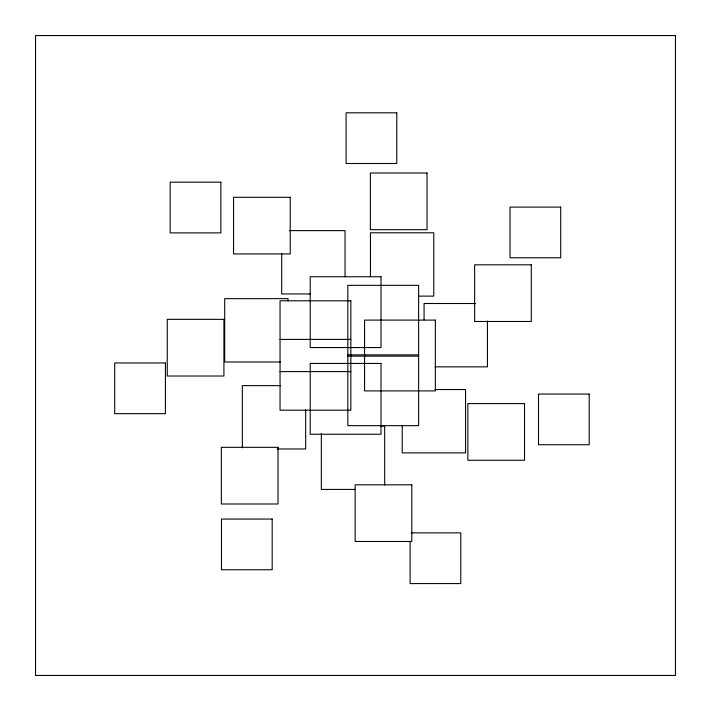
<?xml version="1.0" encoding="UTF-8"?>
<svg xmlns="http://www.w3.org/2000/svg" width="711" height="711" viewBox="0 0 711 711"><rect width="100%" height="100%" fill="white"/><g stroke="black" fill="none" stroke-linecap="round" stroke-linejoin="round"><path stroke-width="1.07" d="M289.359 230.622L345.048 230.622L345.048 276.49M310.103 293.963L281.716 293.963L281.716 253.551M418.495 296.123L433.781 296.123L433.781 232.79L370.449 232.79L370.449 276.472M475.401 303.508L424.076 303.508L424.076 319.888M280.045 339.396L350.843 339.396M347.821 354.86L418.619 354.86M347.821 356.14L418.619 356.14M280.392 361.979L224.694 361.979L224.694 298.647L288.035 298.647L288.035 300.833M434.999 366.849L487.417 366.849L487.417 320.981M280.045 371.604L350.843 371.604M280.552 385.629L242.327 385.629L242.327 447.877M434.981 389.539L465.554 389.539L465.554 452.871L402.222 452.871L402.222 425.569M380.305 426.085L384.678 426.085L384.678 485.053M277.272 448.97L305.668 448.97L305.668 409.66M355.189 489.426L321.336 489.426L321.336 433.728M411.198 532.886L460.79 532.886L460.79 583.58L410.096 583.58L410.096 541.702M675.45 35.55L35.55 35.55L35.55 675.45L675.45 675.45L675.45 35.55M396.782 112.809L346.088 112.809L346.088 163.503L396.782 163.503L396.782 112.809M427.027 173.004L370.369 173.004L370.369 229.671L427.027 229.671L427.027 173.004M220.863 182.185L170.16 182.185L170.16 232.879L220.863 232.879L220.863 182.185M290.23 197.276L233.572 197.276L233.572 253.934L290.23 253.934L290.23 197.276M560.712 207.105L510.018 207.105L510.018 257.8L560.712 257.8L560.712 207.105M531.295 264.821L474.637 264.821L474.637 321.488L531.295 321.488L531.295 264.821M381.007 276.757L310.209 276.757L310.209 347.555L381.007 347.555L381.007 276.757M418.619 285.342L347.821 285.342L347.821 425.658L418.619 425.658L418.619 285.342M350.843 300.806L280.045 300.806L280.045 410.194L350.843 410.194L350.843 300.806M223.921 319.355L167.254 319.355L167.254 376.021L223.921 376.021L223.921 319.355M435.363 320.101L364.565 320.101L364.565 390.899L435.363 390.899L435.363 320.101M165.405 362.974L114.711 362.974L114.711 413.669L165.405 413.669L165.405 362.974M381.007 363.445L310.209 363.445L310.209 434.243L381.007 434.243L381.007 363.445M589.197 394.054L538.503 394.054L538.503 444.748L589.197 444.748L589.197 394.054M524.522 403.59L467.856 403.59L467.856 460.257L524.522 460.257L524.522 403.59M278.019 447.326L221.361 447.326L221.361 503.992L278.019 503.992L278.019 447.326M411.802 484.813L355.136 484.813L355.136 541.471L411.802 541.471L411.802 484.813M272.189 519.057L221.494 519.057L221.494 569.751L272.189 569.751L272.189 519.057"/></g></svg>
